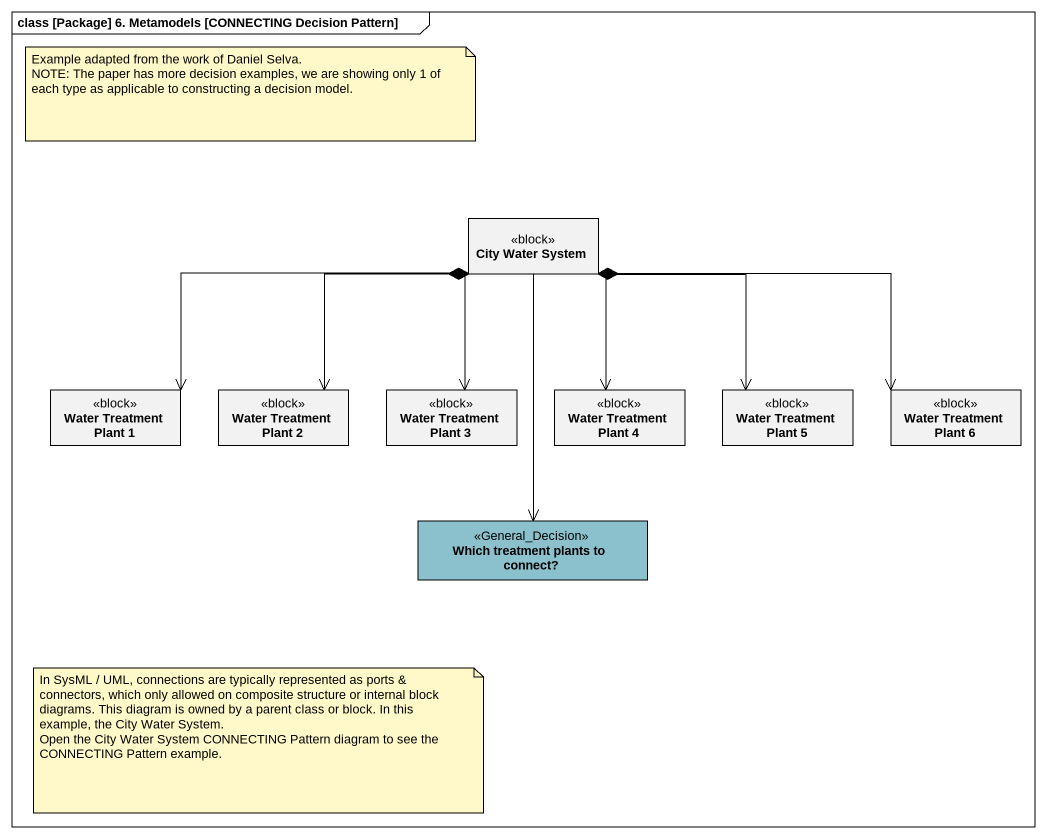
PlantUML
@startuml
mainframe class [Package] 6. Metamodels [CONNECTING Decision Pattern]
hide circle
hide empty members
class "City Water System" as City_Water_System <<block>>
class "Water Treatment Plant 1" as Water_Treatment_Plant_1 <<block>>
class "Water Treatment Plant 2" as Water_Treatment_Plant_2 <<block>>
class "Water Treatment Plant 3" as Water_Treatment_Plant_3 <<block>>
class "Water Treatment Plant 4" as Water_Treatment_Plant_4 <<block>>
class "Water Treatment Plant 5" as Water_Treatment_Plant_5 <<block>>
class "Water Treatment Plant 6" as Water_Treatment_Plant_6 <<block>>
class "Which treatment plants to connect?" as Which_treatment_plants_to <<General_Decision>> #8BC1CD
City_Water_System *-left-> Water_Treatment_Plant_1
City_Water_System *--> Water_Treatment_Plant_2
City_Water_System *--> Water_Treatment_Plant_3
City_Water_System *--> Water_Treatment_Plant_4
City_Water_System *--> Water_Treatment_Plant_5
City_Water_System *-right-> Water_Treatment_Plant_6
City_Water_System --> Which_treatment_plants_to
note as N1
  Example adapted from the work of Daniel Selva.
  NOTE: The paper has more decision examples, we are showing only 1 of each type as applicable to constructing a decision model.
end note
note as N2
  In SysML / UML, connections are typically represented as ports & connectors, which only allowed on composite structure or internal block diagrams. This diagram is owned by a parent class or block. In this example, the City Water System.
  Open the City Water System CONNECTING Pattern diagram to see the CONNECTING Pattern example.
end note
@enduml
